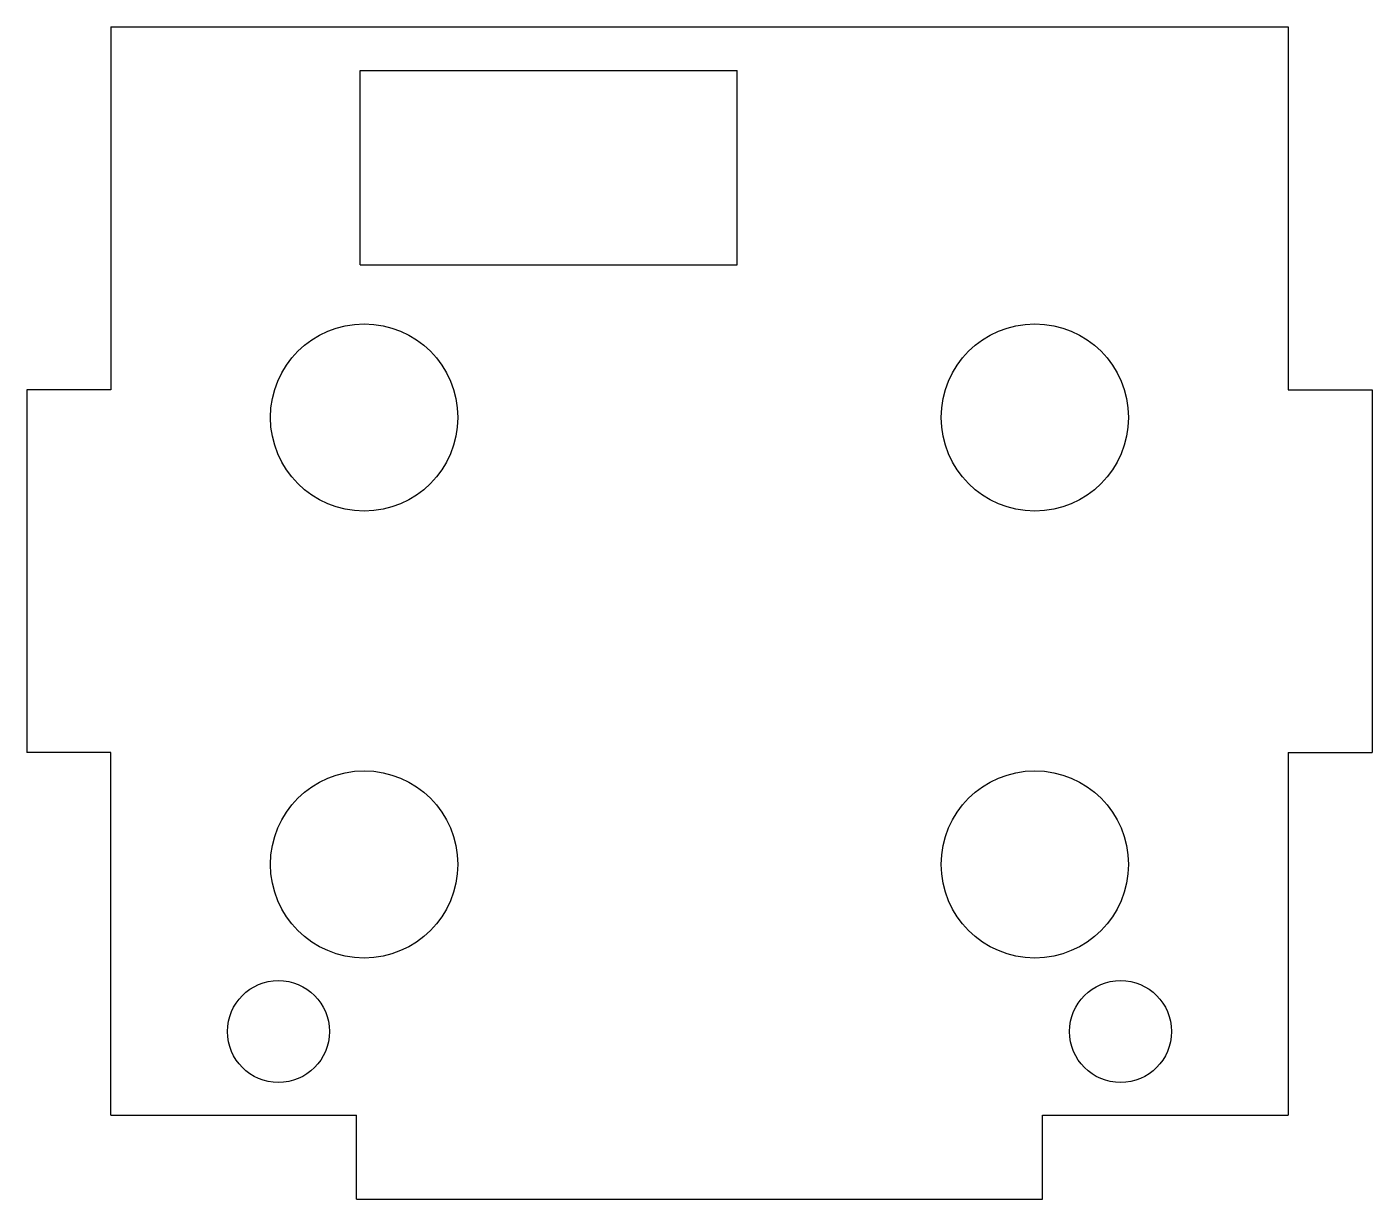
# Model space of a CAD drawing. Extents: x -3.5 to 44.6, y -40.4 to 1.6.
import ezdxf

# ---------------------------------------------------------------- set-up
doc = ezdxf.new("R2010")
doc.units = 0
doc.header["$MEASUREMENT"] = 0
doc.layers.add('VISIBLE', color=7, linetype='CONTINUOUS')

msp = doc.modelspace()

# ---------------------------------------------------------------- linework, layer by layer
at = {"layer": 'VISIBLE'}
for p, q in [((-0.535, 1.57), (41.6, 1.57)), ((-0.535, 1.57), (-0.535, -11.417)), ((41.6, 1.57), (41.6, -11.417)), ((8.395, -6.949), (8.395, 0.012)), ((8.395, 0.012), (21.885, 0.012)), ((21.885, -6.949), (21.885, 0.012)), ((8.395, -6.949), (21.885, -6.949)), ((-0.535, -11.417), (-3.535, -11.417)), ((-3.535, -11.417), (-3.535, -24.404)), ((41.6, -11.417), (44.6, -11.417)), ((44.6, -11.417), (44.6, -24.404)), ((-0.535, -24.404), (-3.535, -24.404)), ((-0.535, -37.392), (-0.535, -24.404)), ((41.6, -24.404), (41.6, -37.392)), ((41.6, -24.404), (44.6, -24.404)), ((-0.535, -37.392), (8.258, -37.392)), ((8.258, -40.392), (8.258, -37.392)), ((32.806, -40.392), (32.806, -37.392)), ((32.806, -37.392), (41.6, -37.392)), ((8.258, -40.392), (32.806, -40.392))]:
    msp.add_line(p, q, dxfattribs=at)
for centre, radius in [((8.532, -12.411), 3.35), ((32.532, -12.411), 3.35), ((8.532, -28.411), 3.35), ((32.532, -28.411), 3.35), ((5.465, -34.392), 1.825), ((35.6, -34.392), 1.825)]:
    msp.add_circle(centre, radius, dxfattribs=at)

doc.saveas('drawing.dxf')
